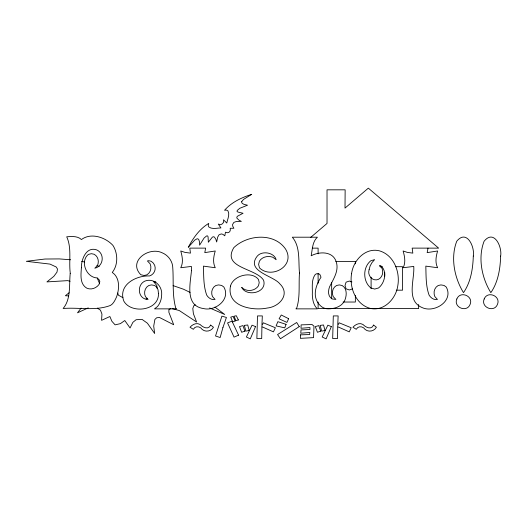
<?xml version="1.0" encoding="UTF-8"?>
<svg xmlns="http://www.w3.org/2000/svg" width="527" height="527" viewBox="0 0 527 527"><rect width="100%" height="100%" fill="white"/><g stroke="black" fill="none" stroke-linecap="round" stroke-linejoin="round"><path stroke-width="0.79" d="M428.016 248.118L427.166 252.631L437.634 250.977C435.981 256.346 434.927 262.532 437.634 267.742L425.816 266.122C426.126 275.819 425.737 286.023 429.13 295.206C430.869 297.992 434.037 300.232 437.443 299.415L434.841 296.589C433.128 292.623 434.248 287.637 438.187 285.502L440.947 284.916L444.037 285.443L446.25 287.037C453.905 300.91 434.623 313.19 422.331 307.682C405.652 300.779 414.762 279.745 413.754 266.425L403.115 267.742C405.935 262.565 404.657 256.353 403.115 250.977L407.384 252.4L412.832 253.125L412.173 248.118L438.629 248.138L368.34 188.139L345.007 208.099L345.145 189.825L327.023 189.825L327.023 223.448L310.429 237.631M81.112 308.111L77.502 312.821L88.233 307.873M69.077 292.775L65.401 295.733L68.589 295.897M195.306 304.83L193.923 305.568L192.79 308.479L193.409 313.776L196.611 322.017L179.279 310.541L172.125 308.624M146.051 299L147.52 298.289M170.728 308.677L168.917 309.474L168.877 312.28L173.699 324.751L159.49 317.485L156.71 317.761L154.885 319.448L153.713 326.141L154.668 333.499L147.402 323.209L142.04 319.375L136.085 319.731L132.876 322.353L130.064 327.965L124.78 320.521L120.393 323.65L115.103 324.849L111.889 321.279L109.879 316.523L101.579 320.337L101.948 314.066L100.486 310.192L97.37 308.137M352.576 288.862L349.335 289.975L346.087 288.862L345.007 285.515L346.087 282.169L349.335 281.049L351.931 281.945M312.511 248.138L318.104 248.138L318.104 253.856M335.745 261.392L355.363 261.392L355.363 263.829M379.914 266.695L382.319 266.695M395.5 266.695L402.569 266.695L402.569 290.179L396.284 290.179M343.103 302.03L355.363 302.03L355.363 295.528M70.638 259.765L59.294 258.915L44.979 259.027L26.35 261.313L50.006 264.099L56.237 267.011L57.476 269.007L57.002 272.097L53.82 276.372L46.923 281.905L67.673 280.634L70.058 281.273M155.893 281.938L153.509 281.537L156.822 285.555L157.059 288.322M81.632 261.405L84.715 262.005M173.093 285.627L183.482 289.218L190.076 292.393M96.922 265.582L99.195 266.431M209.634 307.972L224.726 314.467L214.95 307.103M122.923 297.656L118.43 295.212L117.745 293.032M97.225 278.151L99.458 283.21M418.642 304.487L418.642 308.572L318.104 308.572L318.104 302.037M384.723 272.36L384.723 276.411M371.1 277.222L371.1 288.559M331.654 282.525L331.654 298.783M318.104 273.454L318.104 283.256M261.912 326.727L261.708 338.551L256.873 338.551L257.492 315.923L262.327 315.923L261.912 325.594L263.355 322.814L275.39 327.754L273.434 331.865L261.912 326.727M337.721 326.727L337.517 338.551L332.682 338.551L333.301 315.923L338.13 315.923L337.721 325.594L339.164 322.814L351.193 327.754L349.243 331.865L337.721 326.727M299.488 273.032C298.552 284.738 300.344 297.07 296.609 308.387L295.904 308.862L317.406 308.862C313.466 305.304 312.518 299.698 312.313 294.639C312.676 287.999 311.016 280.443 315.153 274.62L316.332 273.809L318.94 273.836L320.014 274.719L321.009 277.209C315.39 285.963 311.76 297.412 320.488 305.785A11.166 11.166 0 0 0 328.321 308.855C334.869 308.835 342.247 306.444 344.974 299.929C346.799 295.186 347.155 288.434 342.142 285.515L339.269 284.916L336.509 285.502C332.57 287.637 331.437 292.637 333.189 296.589L335.89 299.415L332.3 298.98C327.82 296.694 327.985 291.049 329.513 286.952C333.308 279.112 339.236 270.904 336.219 261.767C332.873 251.05 319.369 251.379 311.18 255.766C312.432 249.502 312.28 241.788 317.406 237.203L292.32 237.203C300.542 246.741 298.256 261.3 299.488 273.032M300.489 334.849L300.383 338.347L313.552 337.629L313.987 326.187L312.03 324.513L301.101 324.876L301.003 328.268L309.948 327.55L309.948 329.5L301.003 329.915L300.798 333.202L309.85 332.484L309.639 334.54L300.489 334.849M70.203 273.5C69.037 284.982 71.105 299.119 63.128 308.493C78.74 307.195 95.512 311.18 110.472 305.423C113.608 303.624 115.031 300.133 116.513 297.03C119.445 289.171 120.13 277.65 112.264 272.459C118.259 264.929 117.989 253.309 112.923 245.391C105.446 237.275 91.033 232.341 81.428 239.548C77.581 235.865 71.619 236.412 66.712 236.807C71.85 247.743 68.767 260.957 70.203 272.65L70.203 273.5M81.395 267.749C80.947 274.765 79.59 283.934 86.803 288.164C91.197 290.153 96.349 288.19 99.063 284.402L99.834 281.51L99.195 279.863L97.284 277.927C86.316 277.709 79.788 261.366 88.338 254.396L91.428 253.691L94.188 254.277C98.147 256.432 99.254 261.484 97.508 265.456L94.82 268.217C103.549 266.313 104.965 253.678 96.797 249.93C86.276 246.142 81.198 259.442 81.395 267.749M369.124 269.653C367.181 275.278 372.47 281.747 378.353 279.402C382.411 277.386 383.663 272.334 382.009 268.309L379.42 265.483L380.646 265.601C387.569 271.095 384.894 283.006 378.544 287.973L374.704 289.059L370.863 287.973C362.734 281.51 362.675 267.281 370.777 260.779L374.611 259.633L371.957 262.63L370.125 265.97L369.124 269.653M473.299 256.063C472.923 268.651 470.802 282.143 463.49 292.643C454.406 277.887 450.341 257.762 456.751 241.234C466.711 228.968 474.926 246.788 473.299 256.063M500.65 256.063C500.275 268.651 498.16 282.143 490.841 292.643C481.757 277.887 477.693 257.762 484.102 241.234C494.062 228.968 502.277 246.788 500.65 256.063M351.555 273.757C349.23 287.485 355.666 304.25 369.98 308.321C384.111 311.8 396.159 298.532 397.845 285.436C400.191 271.682 393.702 254.93 379.387 250.819C365.237 247.328 353.182 260.628 351.555 273.757M191.472 270.575C190.372 283.388 184.694 305.923 203.541 308.565C215.306 311.529 230.964 299.31 223.87 287.037L221.663 285.443L218.573 284.916L215.813 285.502C211.874 287.637 210.754 292.623 212.467 296.589L215.069 299.415C211.663 300.232 208.494 297.992 206.755 295.206C203.363 286.023 203.751 275.819 203.442 266.122L215.26 267.742C212.552 262.532 213.606 256.346 215.26 250.977L204.792 252.631L205.642 248.118L189.792 248.118L190.458 253.125L185.01 252.4L180.741 250.977C182.283 256.353 183.561 262.565 180.741 267.742L191.38 266.425L191.472 270.575M158.456 293.401C159.312 310.759 131.197 314.29 123.838 301.121C117.778 285.041 135.887 275.351 149.523 275.957A8.109 8.109 0 0 0 155.182 267.762L154.701 265.344L153.245 262.999L151.15 261.267L148.752 260.694L147.428 260.97L150.103 263.796C151.848 267.756 150.715 272.749 146.776 274.883L144.016 275.469L140.795 274.719C127.672 261.385 148.7 246.333 162.118 252.776C167.527 254.943 171.604 259.916 172.599 265.667C173.897 279.784 171.894 294.441 175.794 308.223L176.473 308.862L154.503 308.862L157.593 306.477A19.288 19.288 0 0 0 161.67 294.534C162.329 285.601 153.634 277.617 144.846 281.122C136.309 285.087 137.995 299.494 148.087 299.435L145.399 296.602C143.621 292.623 144.826 287.637 148.779 285.502L151.48 284.916L154.53 285.443L156.71 287.037L158.014 289.685L158.456 293.401M230.464 286.095C226.458 306.609 252.696 311.068 267.281 308.031C279.382 306.833 290.687 294.244 279.811 283.822C273.447 275.654 245.299 271.306 257.301 256.069C262.103 250.391 274.376 252.479 276.155 259.725L272.808 257.235C268.059 255.542 262.242 256.715 259.416 261.148L258.612 264.422L259.508 267.914C271.477 279.429 295.878 265.931 285.568 249.073C274.066 232.275 247.275 234.693 233.81 247.65C221.518 268.144 255.852 267.94 263.599 280.252C267.459 292.92 246.511 297.228 241.662 287.36C246.228 292.09 254.831 291.345 258.447 285.825L259.212 282.65L258.513 279.514C251.695 270.588 233.23 275.476 230.464 286.095M241.768 201.525L241.649 202.434L242.328 203.455L244.159 204.43L247.512 205.207L239.759 208.297L237.229 210.438L237.025 211.446L237.954 212.065L243.059 213.27L237.4 216.268L236.807 217.21L236.926 218.152L238.81 220.036L241.34 221.412L236.373 221.498L233.883 222.394L232.598 224.456L232.703 226.116L233.883 228.27L230.2 228.27C231.037 231.531 228.613 233.863 225.484 232.209L224.798 235.813L222.835 234.311L221.241 233.922L219.015 234.825L217.684 237.137L216.656 241.985L215.839 239.199L214.344 237.012L213.422 236.742L212.368 237.137L208.343 242.242L208.086 236.926L207.625 235.905L206.584 235.938L204.054 238.079L199.601 245.154L199.45 241.695L198.824 239.713L197.948 238.863L197.026 238.81L194.667 240.18L188.284 247.295C193.178 237.967 199.588 228.896 208.771 223.382L208.211 225.385L208.771 226.939C212.177 229.607 216.979 227.967 220.938 227.927L218.283 224.067L220.596 224.752L222.401 223.81L223.685 222.183L223.514 219.779L226.768 223.04C227.519 219.16 230.022 214.726 227.967 210.912L226.557 210.082L224.542 210.266C231.597 202.197 241.682 197.546 251.715 194.325L243.527 199.423L241.768 201.525M456.837 298.98C453.194 307.34 466.784 312.972 470.097 304.422C473.733 296.055 460.143 290.423 456.837 298.98M484.188 298.98C480.545 307.34 494.142 312.972 497.448 304.422C501.091 296.055 487.495 290.423 484.188 298.98M222.908 327.623L220.154 337.524L215.523 335.982L221.9 316.128L226.426 317.465L222.908 327.623M286.089 324.355L284.751 327.853L276.108 325.903L277.861 321.687L286.089 324.355M255.536 326.621L250.292 338.861L246.386 337.01L252.038 325.179L255.536 326.621M331.345 326.621L326.101 338.861L322.188 337.01L327.847 325.179L331.345 326.621M288.658 318.703L286.912 322.405L279.093 318.802L281.253 315.001L288.658 318.703M210.688 325.08C208.396 330.251 202.77 327.333 199.996 324.454C196.499 322.366 192.401 324.467 190.016 327.241L193.31 329.296C195.3 325.521 200.155 326.206 202.256 329.5C205.734 332.418 211.314 331.233 213.468 327.241L210.688 325.08M373.617 325.08C371.324 330.251 365.698 327.333 362.919 324.454C359.427 322.366 355.33 324.467 352.945 327.241L356.239 329.296C358.222 325.521 363.083 326.206 365.185 329.5C368.663 332.418 374.242 331.233 376.397 327.241L373.617 325.08M299.25 326.621L280.43 338.756L277.551 334.54L296.681 322.504L299.25 326.621M238.566 335.159L234.041 337.115L227.559 322.919L231.985 321.167L238.566 335.159M235.174 320.963L232.703 321.892L230.747 317.155L233.112 316.437L235.174 320.963M244.838 331.147L241.649 332.28L239.489 326.621L242.987 325.594L244.838 331.147M320.647 331.147L317.458 332.28L315.298 326.621L318.795 325.594L320.647 331.147M238.362 319.935L235.892 320.653L234.041 316.233L236.3 315.719L238.362 319.935M249.159 330.429L245.872 331.147L244.324 325.39L247.723 324.975L249.159 330.429M324.968 330.429L321.674 331.147L320.133 325.39L323.525 324.975L324.968 330.429"/></g></svg>
